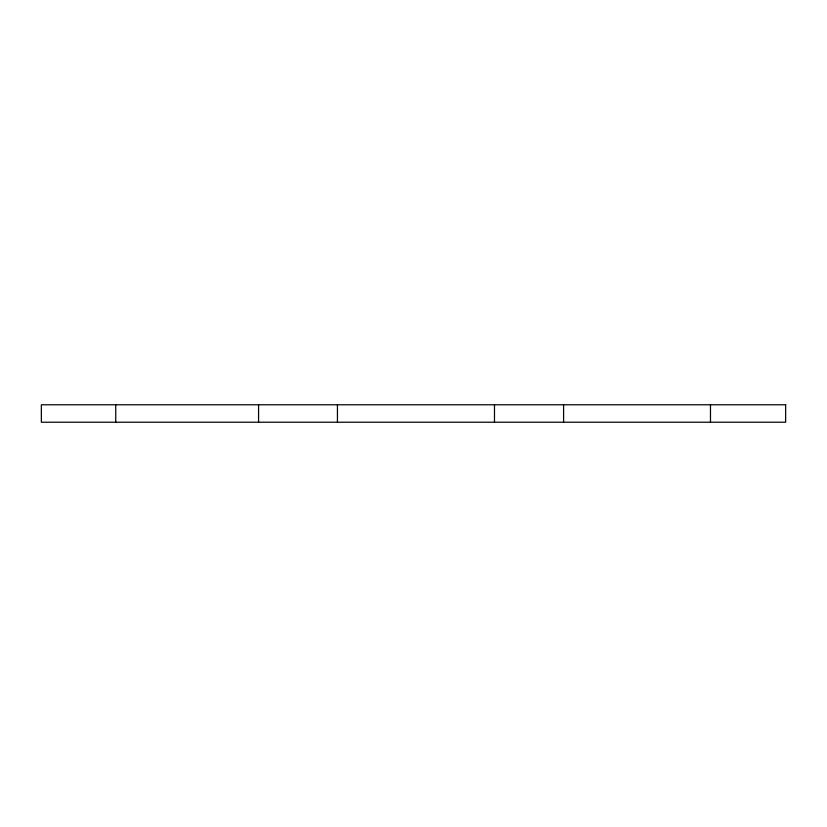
<?xml version="1.0" encoding="UTF-8"?>
<svg xmlns="http://www.w3.org/2000/svg" width="827" height="827" viewBox="0 0 827 827"><rect width="100%" height="100%" fill="white"/><g stroke="black" fill="none" stroke-linecap="round" stroke-linejoin="round"><path stroke-width="1.24" d="M710.476 404.775L710.476 422.225M563.59 404.775L563.59 422.225M494.484 404.775L494.484 422.225M337.437 404.775L337.437 422.225M258.572 404.775L258.572 422.225M115.739 404.775L115.739 422.225M785.65 404.775L41.35 404.775L41.35 422.225L785.65 422.225L785.65 404.775"/></g></svg>
